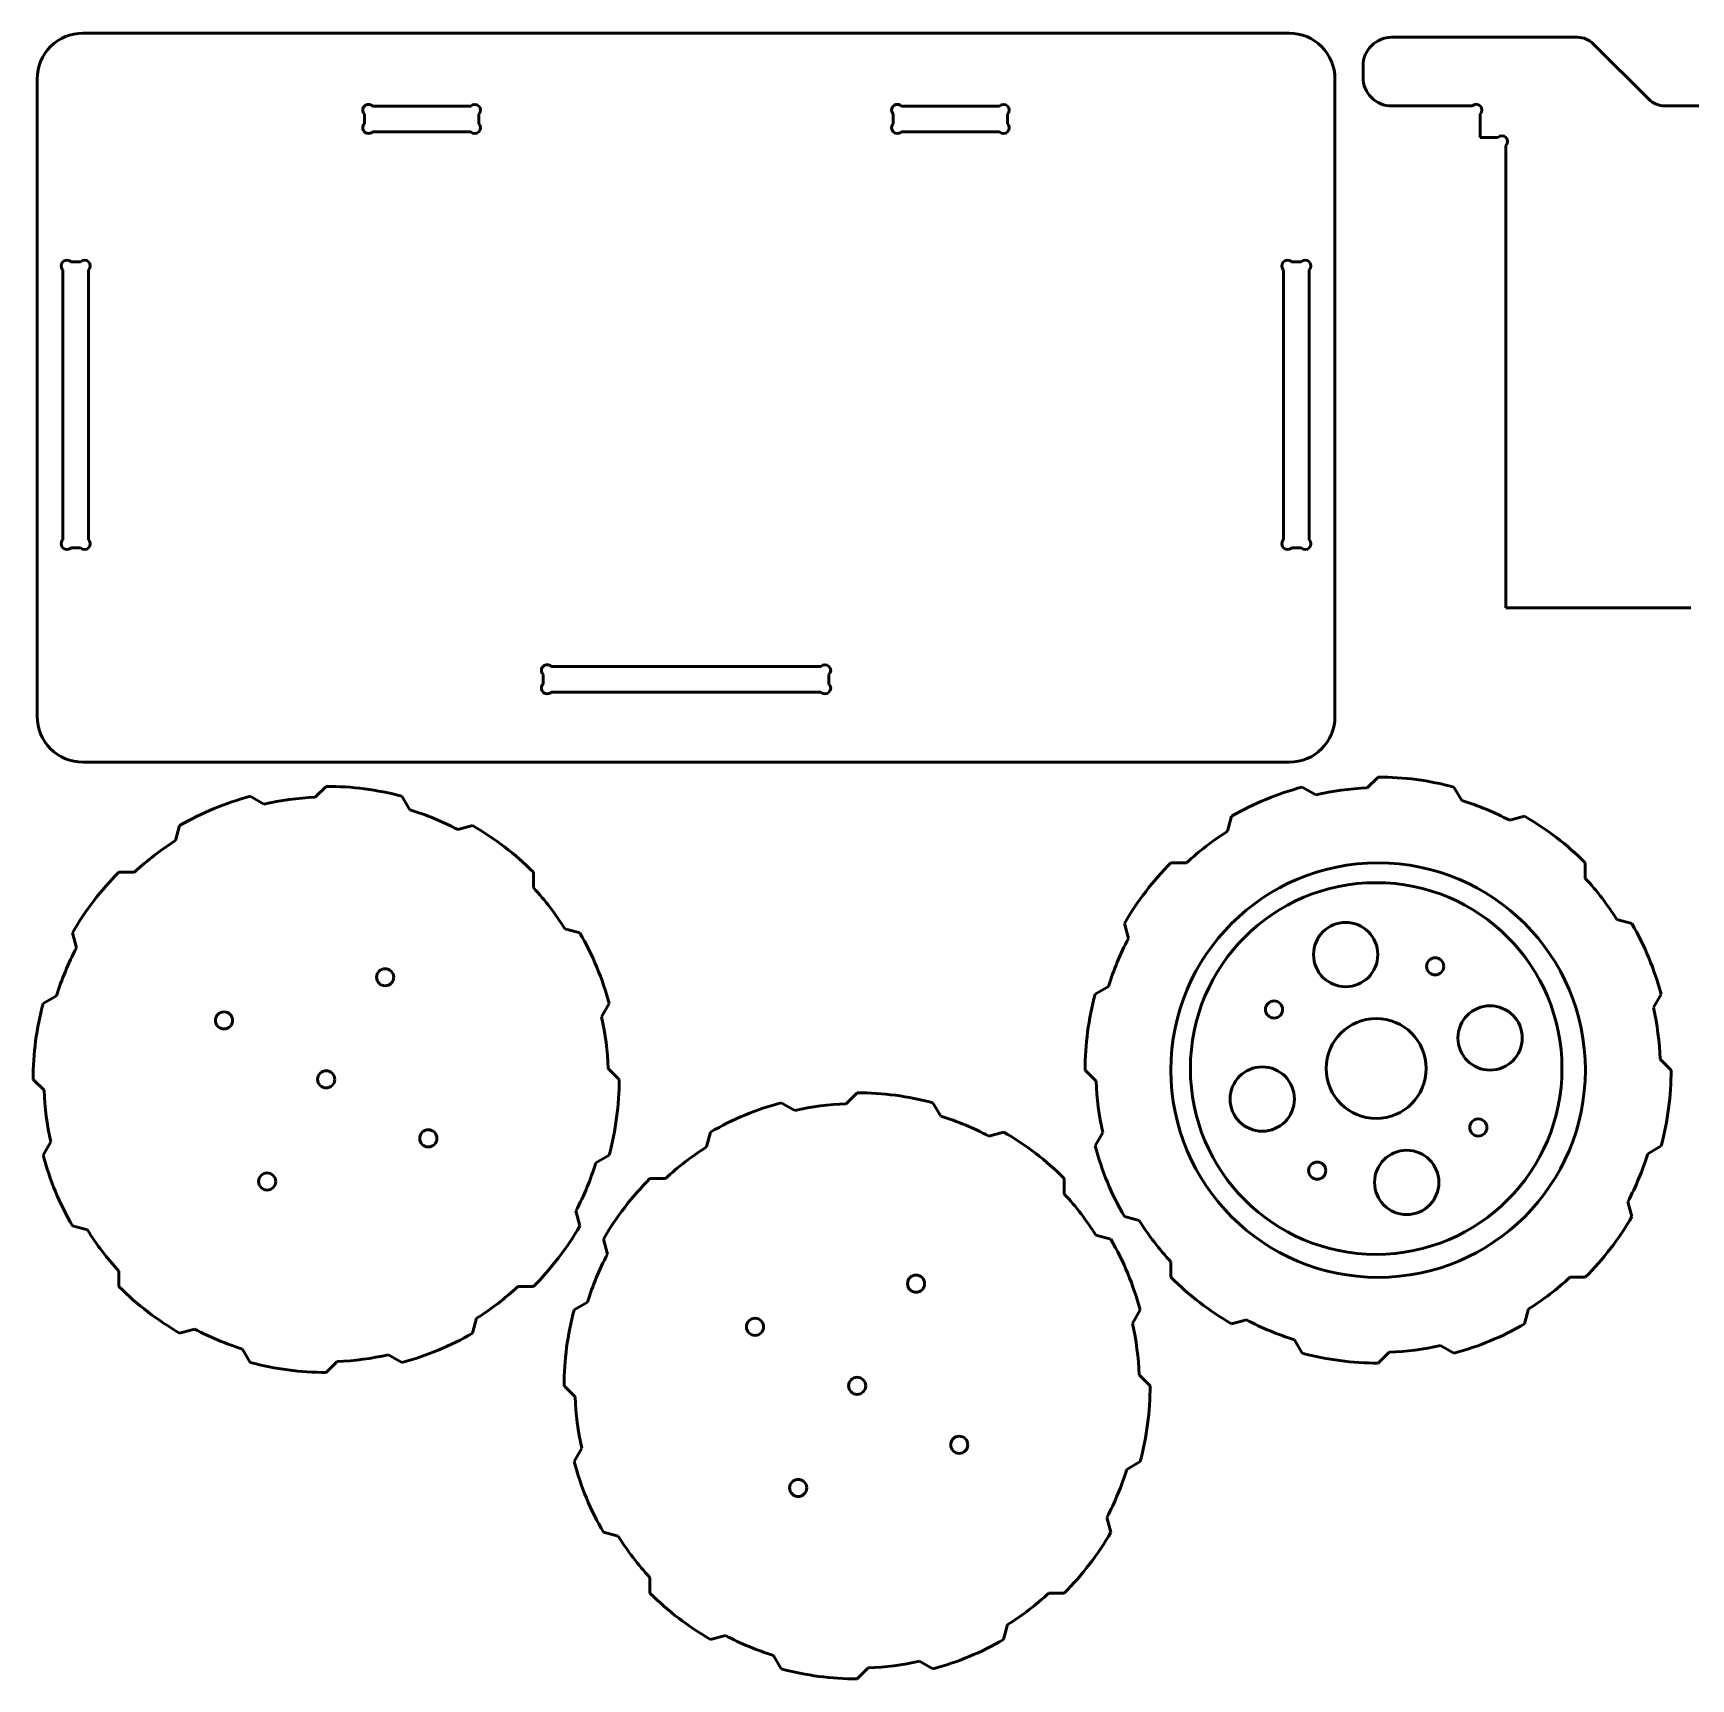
# Model space of a CAD drawing. Header units: millimetres. Extents: x -5696 to 5717, y -1207 to 892.
# Drawn here: x -3112.3 to -2853.7, y -1206.9 to -950.2 of the extents above; entities that cross this region are included whole.
import ezdxf

# ---------------------------------------------------------------- set-up
doc = ezdxf.new("R2010")
doc.units = ezdxf.units.MM
doc.header["$MEASUREMENT"] = 0
doc.layers.add('layer 1', color=7, linetype='Continuous')

msp = doc.modelspace()

# ---------------------------------------------------------------- linework, layer by layer
at = {"layer": 'layer 1', "lineweight": 50}
for points, knots in [([(-3104.5343, -950.1618), (-3106.4266, -950.1618), (-3108.2414, -950.9135), (-3109.5794, -952.2515), (-3109.5794, -952.2515), (-3110.9175, -953.5896), (-3111.6692, -955.4044), (-3111.6692, -957.2967)], [0, 0, 0, 0, 0.33333333, 0.33333333, 0.33333333, 0.33333333, 1, 1, 1, 1]), ([(-2909.2153, -957.2967), (-2909.2153, -955.4044), (-2909.967, -953.5896), (-2911.3051, -952.2515), (-2911.3051, -952.2515), (-2912.6431, -950.9135), (-2914.4579, -950.1618), (-2916.3502, -950.1618)], [0, 0, 0, 0, 0.33333333, 0.33333333, 0.33333333, 0.33333333, 1, 1, 1, 1]), ([(-2900.3741, -950.8123), (-2901.5567, -950.8123), (-2902.691, -951.2821), (-2903.5273, -952.1184), (-2903.5273, -952.1184), (-2904.3636, -952.9547), (-2904.8334, -954.089), (-2904.8334, -955.2716)], [0, 0, 0, 0, 0.33333333, 0.33333333, 0.33333333, 0.33333333, 1, 1, 1, 1]), ([(-2904.8334, -957.0554), (-2904.8334, -958.2381), (-2904.3636, -959.3723), (-2903.5273, -960.2086), (-2903.5273, -960.2086), (-2902.691, -961.0449), (-2901.5567, -961.5147), (-2900.3741, -961.5147)], [0, 0, 0, 0, 0.33333333, 0.33333333, 0.33333333, 0.33333333, 1, 1, 1, 1]), ([(-3059.3485, -961.5331), (-3059.5738, -961.3078), (-3059.9022, -961.2198), (-3060.21, -961.3023), (-3060.21, -961.3023), (-3060.5178, -961.3847), (-3060.7581, -961.6251), (-3060.8406, -961.9329), (-3060.8406, -961.9329), (-3060.9231, -962.2407), (-3060.8351, -962.5691), (-3060.6098, -962.7944)], [0, 0, 0, 0, 0.25, 0.25, 0.25, 0.25, 0.5, 0.5, 0.5, 0.5, 1, 1, 1, 1]), ([(-3042.7724, -962.7944), (-3042.4242, -962.4461), (-3042.4241, -961.8814), (-3042.7724, -961.5331), (-3042.7724, -961.5331), (-3043.1207, -961.1848), (-3043.6854, -961.1848), (-3044.0337, -961.5331)], [0, 0, 0, 0, 0.33333333, 0.33333333, 0.33333333, 0.33333333, 1, 1, 1, 1]), ([(-2976.8507, -961.5331), (-2977.0761, -961.3078), (-2977.4044, -961.2198), (-2977.7122, -961.3023), (-2977.7122, -961.3023), (-2978.02, -961.3847), (-2978.2604, -961.6251), (-2978.3429, -961.9329), (-2978.3429, -961.9329), (-2978.4253, -962.2407), (-2978.3374, -962.5691), (-2978.112, -962.7944)], [0, 0, 0, 0, 0.25, 0.25, 0.25, 0.25, 0.5, 0.5, 0.5, 0.5, 1, 1, 1, 1]), ([(-2960.2747, -962.7944), (-2959.9264, -962.4461), (-2959.9264, -961.8814), (-2960.2747, -961.5331), (-2960.2747, -961.5331), (-2960.623, -961.1848), (-2961.1877, -961.1848), (-2961.536, -961.5331)], [0, 0, 0, 0, 0.33333333, 0.33333333, 0.33333333, 0.33333333, 1, 1, 1, 1]), ([(-2886.5501, -962.776), (-2886.2018, -962.4277), (-2886.2018, -961.863), (-2886.5501, -961.5147), (-2886.5501, -961.5147), (-2886.8984, -961.1664), (-2887.4631, -961.1664), (-2887.8114, -961.5147)], [0, 0, 0, 0, 0.33333333, 0.33333333, 0.33333333, 0.33333333, 1, 1, 1, 1]), ([(-3060.6098, -964.2852), (-3060.8351, -964.5105), (-3060.9231, -964.8389), (-3060.8406, -965.1467), (-3060.8406, -965.1467), (-3060.7581, -965.4545), (-3060.5178, -965.6949), (-3060.21, -965.7773), (-3060.21, -965.7773), (-3059.9022, -965.8598), (-3059.5738, -965.7718), (-3059.3485, -965.5465)], [0, 0, 0, 0, 0.25, 0.25, 0.25, 0.25, 0.5, 0.5, 0.5, 0.5, 1, 1, 1, 1]), ([(-3044.0337, -965.5465), (-3043.6854, -965.8948), (-3043.1207, -965.8948), (-3042.7725, -965.5465), (-3042.7725, -965.5465), (-3042.4242, -965.1982), (-3042.4241, -964.6335), (-3042.7724, -964.2852)], [0, 0, 0, 0, 0.33333333, 0.33333333, 0.33333333, 0.33333333, 1, 1, 1, 1]), ([(-2978.112, -964.2852), (-2978.3374, -964.5105), (-2978.4253, -964.8389), (-2978.3429, -965.1467), (-2978.3429, -965.1467), (-2978.2604, -965.4545), (-2978.02, -965.6949), (-2977.7122, -965.7773), (-2977.7122, -965.7773), (-2977.4044, -965.8598), (-2977.0761, -965.7718), (-2976.8507, -965.5465)], [0, 0, 0, 0, 0.25, 0.25, 0.25, 0.25, 0.5, 0.5, 0.5, 0.5, 1, 1, 1, 1]), ([(-2961.536, -965.5465), (-2961.1877, -965.8948), (-2960.623, -965.8948), (-2960.2747, -965.5465), (-2960.2747, -965.5465), (-2959.9264, -965.1982), (-2959.9264, -964.6335), (-2960.2747, -964.2852)], [0, 0, 0, 0, 0.33333333, 0.33333333, 0.33333333, 0.33333333, 1, 1, 1, 1]), ([(-2882.5367, -967.6813), (-2882.1884, -967.333), (-2882.1884, -966.7683), (-2882.5367, -966.42), (-2882.5367, -966.42), (-2882.885, -966.0717), (-2883.4497, -966.0717), (-2883.798, -966.42)], [0, 0, 0, 0, 0.33333333, 0.33333333, 0.33333333, 0.33333333, 1, 1, 1, 1]), ([(-3106.3945, -985.8365), (-3106.6198, -985.6112), (-3106.9482, -985.5232), (-3107.256, -985.6056), (-3107.256, -985.6056), (-3107.5638, -985.6881), (-3107.8042, -985.9285), (-3107.8866, -986.2363), (-3107.8866, -986.2363), (-3107.9691, -986.5441), (-3107.8811, -986.8725), (-3107.6558, -987.0978)], [0, 0, 0, 0, 0.25, 0.25, 0.25, 0.25, 0.5, 0.5, 0.5, 0.5, 1, 1, 1, 1]), ([(-3103.6424, -987.0978), (-3103.2941, -986.7495), (-3103.2941, -986.1848), (-3103.6424, -985.8365), (-3103.6424, -985.8365), (-3103.9907, -985.4882), (-3104.5554, -985.4882), (-3104.9037, -985.8365)], [0, 0, 0, 0, 0.33333333, 0.33333333, 0.33333333, 0.33333333, 1, 1, 1, 1]), ([(-2915.9808, -985.8365), (-2916.2061, -985.6112), (-2916.5345, -985.5232), (-2916.8423, -985.6056), (-2916.8423, -985.6056), (-2917.15, -985.6881), (-2917.3904, -985.9285), (-2917.4729, -986.2363), (-2917.4729, -986.2363), (-2917.5554, -986.5441), (-2917.4674, -986.8725), (-2917.2421, -987.0978)], [0, 0, 0, 0, 0.25, 0.25, 0.25, 0.25, 0.5, 0.5, 0.5, 0.5, 1, 1, 1, 1]), ([(-2913.2287, -987.0978), (-2912.8804, -986.7495), (-2912.8804, -986.1848), (-2913.2287, -985.8365), (-2913.2287, -985.8365), (-2913.577, -985.4882), (-2914.1417, -985.4882), (-2914.49, -985.8365)], [0, 0, 0, 0, 0.33333333, 0.33333333, 0.33333333, 0.33333333, 1, 1, 1, 1]), ([(-3107.6558, -1029.1686), (-3107.8811, -1029.3939), (-3107.9691, -1029.7223), (-3107.8866, -1030.03), (-3107.8866, -1030.03), (-3107.8042, -1030.3378), (-3107.5638, -1030.5782), (-3107.256, -1030.6607), (-3107.256, -1030.6607), (-3106.9482, -1030.7432), (-3106.6198, -1030.6552), (-3106.3945, -1030.4298)], [0, 0, 0, 0, 0.25, 0.25, 0.25, 0.25, 0.5, 0.5, 0.5, 0.5, 1, 1, 1, 1]), ([(-3104.9037, -1030.4298), (-3104.5554, -1030.7781), (-3103.9907, -1030.7781), (-3103.6424, -1030.4298), (-3103.6424, -1030.4298), (-3103.2941, -1030.0816), (-3103.2941, -1029.5169), (-3103.6424, -1029.1686)], [0, 0, 0, 0, 0.33333333, 0.33333333, 0.33333333, 0.33333333, 1, 1, 1, 1]), ([(-2917.2421, -1029.1686), (-2917.4674, -1029.3939), (-2917.5554, -1029.7223), (-2917.4729, -1030.03), (-2917.4729, -1030.03), (-2917.3904, -1030.3378), (-2917.15, -1030.5782), (-2916.8423, -1030.6607), (-2916.8423, -1030.6607), (-2916.5345, -1030.7432), (-2916.2061, -1030.6552), (-2915.9808, -1030.4298)], [0, 0, 0, 0, 0.25, 0.25, 0.25, 0.25, 0.5, 0.5, 0.5, 0.5, 1, 1, 1, 1]), ([(-2914.49, -1030.4298), (-2914.1417, -1030.7781), (-2913.577, -1030.7781), (-2913.2287, -1030.4298), (-2913.2287, -1030.4298), (-2912.8804, -1030.0816), (-2912.8804, -1029.5169), (-2913.2287, -1029.1686)], [0, 0, 0, 0, 0.33333333, 0.33333333, 0.33333333, 0.33333333, 1, 1, 1, 1]), ([(-3031.4776, -1048.9361), (-3031.7029, -1048.7108), (-3032.0313, -1048.6228), (-3032.3391, -1048.7053), (-3032.3391, -1048.7053), (-3032.6469, -1048.7877), (-3032.8873, -1049.0281), (-3032.9698, -1049.3359), (-3032.9698, -1049.3359), (-3033.0522, -1049.6437), (-3032.9642, -1049.9721), (-3032.7389, -1050.1974)], [0, 0, 0, 0, 0.25, 0.25, 0.25, 0.25, 0.5, 0.5, 0.5, 0.5, 1, 1, 1, 1]), ([(-2988.1456, -1050.1974), (-2987.7973, -1049.8491), (-2987.7973, -1049.2844), (-2988.1456, -1048.9361), (-2988.1456, -1048.9361), (-2988.4938, -1048.5878), (-2989.0585, -1048.5878), (-2989.4068, -1048.9361)], [0, 0, 0, 0, 0.33333333, 0.33333333, 0.33333333, 0.33333333, 1, 1, 1, 1]), ([(-3032.7389, -1051.6882), (-3032.9642, -1051.9135), (-3033.0522, -1052.2419), (-3032.9698, -1052.5497), (-3032.9698, -1052.5497), (-3032.8873, -1052.8575), (-3032.6469, -1053.0979), (-3032.3391, -1053.1803), (-3032.3391, -1053.1803), (-3032.0313, -1053.2628), (-3031.7029, -1053.1748), (-3031.4776, -1052.9495)], [0, 0, 0, 0, 0.25, 0.25, 0.25, 0.25, 0.5, 0.5, 0.5, 0.5, 1, 1, 1, 1]), ([(-2989.4068, -1052.9495), (-2989.0585, -1053.2978), (-2988.4939, -1053.2978), (-2988.1456, -1052.9495), (-2988.1456, -1052.9495), (-2987.7973, -1052.6012), (-2987.7973, -1052.0365), (-2988.1455, -1051.6882)], [0, 0, 0, 0, 0.33333333, 0.33333333, 0.33333333, 0.33333333, 1, 1, 1, 1]), ([(-3111.6692, -1056.7399), (-3111.6692, -1058.6323), (-3110.9175, -1060.4471), (-3109.5794, -1061.7851), (-3109.5794, -1061.7851), (-3108.2414, -1063.1232), (-3106.4266, -1063.8749), (-3104.5343, -1063.8749)], [0, 0, 0, 0, 0.33333333, 0.33333333, 0.33333333, 0.33333333, 1, 1, 1, 1]), ([(-2870.1512, -1111.9031), (-2870.1512, -1094.0477), (-2884.6259, -1079.5729), (-2902.4814, -1079.5729), (-2902.4814, -1079.5729), (-2920.3368, -1079.5729), (-2934.8116, -1094.0476), (-2934.8116, -1111.903), (-2934.8116, -1111.903), (-2934.8117, -1129.7585), (-2920.337, -1144.2332), (-2902.4816, -1144.2333), (-2902.4816, -1144.2333), (-2884.6261, -1144.2334), (-2870.1513, -1129.7587), (-2870.1512, -1111.9033)], [0, 0, 0, 0, 0.2, 0.2, 0.2, 0.2, 0.4, 0.4, 0.4, 0.4, 0.6, 0.6, 0.6, 0.6, 1, 1, 1, 1]), ([(-2873.799, -1111.6537), (-2873.799, -1095.6453), (-2886.7763, -1082.668), (-2902.7847, -1082.668), (-2902.7847, -1082.668), (-2918.793, -1082.6679), (-2931.7703, -1095.6452), (-2931.7704, -1111.6536), (-2931.7704, -1111.6536), (-2931.7704, -1127.6619), (-2918.7931, -1140.6393), (-2902.7848, -1140.6393), (-2902.7848, -1140.6393), (-2886.7765, -1140.6394), (-2873.7991, -1127.6622), (-2873.799, -1111.6538)], [0, 0, 0, 0, 0.2, 0.2, 0.2, 0.2, 0.4, 0.4, 0.4, 0.4, 0.6, 0.6, 0.6, 0.6, 1, 1, 1, 1]), ([(-2902.5288, -1093.8857), (-2902.5288, -1091.115), (-2904.7749, -1088.8689), (-2907.5456, -1088.8689), (-2907.5456, -1088.8689), (-2910.3163, -1088.8689), (-2912.5624, -1091.115), (-2912.5624, -1093.8857), (-2912.5624, -1093.8857), (-2912.5624, -1096.6563), (-2910.3163, -1098.9024), (-2907.5456, -1098.9024), (-2907.5456, -1098.9024), (-2904.775, -1098.9024), (-2902.5289, -1096.6564), (-2902.5288, -1093.8857)], [0, 0, 0, 0, 0.2, 0.2, 0.2, 0.2, 0.4, 0.4, 0.4, 0.4, 0.6, 0.6, 0.6, 0.6, 1, 1, 1, 1]), ([(-3056.0524, -1097.4189), (-3056.0524, -1096.6801), (-3056.6514, -1096.0811), (-3057.3902, -1096.0811), (-3057.3902, -1096.0811), (-3058.1291, -1096.0811), (-3058.728, -1096.6801), (-3058.728, -1097.4189), (-3058.728, -1097.4189), (-3058.728, -1098.1578), (-3058.1291, -1098.7567), (-3057.3902, -1098.7567), (-3057.3902, -1098.7567), (-3056.6514, -1098.7567), (-3056.0524, -1098.1578), (-3056.0524, -1097.4189)], [0, 0, 0, 0, 0.2, 0.2, 0.2, 0.2, 0.4, 0.4, 0.4, 0.4, 0.6, 0.6, 0.6, 0.6, 1, 1, 1, 1]), ([(-2892.2495, -1095.7233), (-2892.2495, -1094.9845), (-2892.8485, -1094.3855), (-2893.5873, -1094.3855), (-2893.5873, -1094.3855), (-2894.3261, -1094.3855), (-2894.9251, -1094.9845), (-2894.9251, -1095.7233), (-2894.9251, -1095.7233), (-2894.9251, -1096.4622), (-2894.3262, -1097.0611), (-2893.5873, -1097.0611), (-2893.5873, -1097.0611), (-2892.8485, -1097.0611), (-2892.2495, -1096.4622), (-2892.2495, -1095.7233)], [0, 0, 0, 0, 0.2, 0.2, 0.2, 0.2, 0.4, 0.4, 0.4, 0.4, 0.6, 0.6, 0.6, 0.6, 1, 1, 1, 1]), ([(-2917.3772, -1102.4563), (-2917.3772, -1101.7174), (-2917.9762, -1101.1185), (-2918.715, -1101.1185), (-2918.715, -1101.1185), (-2919.4539, -1101.1185), (-2920.0528, -1101.7174), (-2920.0528, -1102.4563), (-2920.0528, -1102.4563), (-2920.0528, -1103.1951), (-2919.4539, -1103.7941), (-2918.715, -1103.7941), (-2918.715, -1103.7941), (-2917.9762, -1103.7941), (-2917.3772, -1103.1951), (-2917.3772, -1102.4563)], [0, 0, 0, 0, 0.2, 0.2, 0.2, 0.2, 0.4, 0.4, 0.4, 0.4, 0.6, 0.6, 0.6, 0.6, 1, 1, 1, 1]), ([(-3081.1801, -1104.1519), (-3081.1801, -1103.413), (-3081.7791, -1102.8141), (-3082.5179, -1102.8141), (-3082.5179, -1102.8141), (-3083.2568, -1102.8141), (-3083.8557, -1103.413), (-3083.8557, -1104.1519), (-3083.8557, -1104.1519), (-3083.8557, -1104.8907), (-3083.2568, -1105.4897), (-3082.5179, -1105.4897), (-3082.5179, -1105.4897), (-3081.7791, -1105.4897), (-3081.1801, -1104.8907), (-3081.1801, -1104.1519)], [0, 0, 0, 0, 0.2, 0.2, 0.2, 0.2, 0.4, 0.4, 0.4, 0.4, 0.6, 0.6, 0.6, 0.6, 1, 1, 1, 1]), ([(-2894.9808, -1111.6537), (-2894.9808, -1107.3437), (-2898.4748, -1103.8498), (-2902.7847, -1103.8498), (-2902.7847, -1103.8498), (-2907.0946, -1103.8498), (-2910.5885, -1107.3437), (-2910.5885, -1111.6536), (-2910.5885, -1111.6536), (-2910.5885, -1115.9636), (-2907.0947, -1119.4575), (-2902.7847, -1119.4575), (-2902.7847, -1119.4575), (-2898.4748, -1119.4575), (-2894.9809, -1115.9636), (-2894.9808, -1111.6537)], [0, 0, 0, 0, 0.2, 0.2, 0.2, 0.2, 0.4, 0.4, 0.4, 0.4, 0.6, 0.6, 0.6, 0.6, 1, 1, 1, 1]), ([(-2880, -1106.8927), (-2880, -1104.1221), (-2882.246, -1101.876), (-2885.0167, -1101.876), (-2885.0167, -1101.876), (-2887.7874, -1101.876), (-2890.0334, -1104.122), (-2890.0335, -1106.8927), (-2890.0335, -1106.8927), (-2890.0335, -1109.6634), (-2887.7874, -1111.9095), (-2885.0167, -1111.9095), (-2885.0167, -1111.9095), (-2882.2461, -1111.9095), (-2880, -1109.6634), (-2880, -1106.8928)], [0, 0, 0, 0, 0.2, 0.2, 0.2, 0.2, 0.4, 0.4, 0.4, 0.4, 0.6, 0.6, 0.6, 0.6, 1, 1, 1, 1]), ([(-2915.5359, -1116.4146), (-2915.5359, -1113.6439), (-2917.782, -1111.3978), (-2920.5527, -1111.3978), (-2920.5527, -1111.3978), (-2923.3233, -1111.3978), (-2925.5694, -1113.6439), (-2925.5694, -1116.4146), (-2925.5694, -1116.4146), (-2925.5694, -1119.1852), (-2923.3234, -1121.4313), (-2920.5527, -1121.4313), (-2920.5527, -1121.4313), (-2917.782, -1121.4313), (-2915.5359, -1119.1853), (-2915.5359, -1116.4146)], [0, 0, 0, 0, 0.2, 0.2, 0.2, 0.2, 0.4, 0.4, 0.4, 0.4, 0.6, 0.6, 0.6, 0.6, 1, 1, 1, 1]), ([(-3065.2498, -1113.3493), (-3065.2498, -1112.6104), (-3065.8487, -1112.0115), (-3066.5876, -1112.0115), (-3066.5876, -1112.0115), (-3067.3264, -1112.0115), (-3067.9254, -1112.6104), (-3067.9254, -1113.3493), (-3067.9254, -1113.3493), (-3067.9254, -1114.0881), (-3067.3264, -1114.6871), (-3066.5876, -1114.6871), (-3066.5876, -1114.6871), (-3065.8487, -1114.6871), (-3065.2498, -1114.0881), (-3065.2498, -1113.3493)], [0, 0, 0, 0, 0.2, 0.2, 0.2, 0.2, 0.4, 0.4, 0.4, 0.4, 0.6, 0.6, 0.6, 0.6, 1, 1, 1, 1]), ([(-2885.5166, -1120.851), (-2885.5166, -1120.1122), (-2886.1155, -1119.5132), (-2886.8543, -1119.5132), (-2886.8543, -1119.5132), (-2887.5932, -1119.5132), (-2888.1921, -1120.1122), (-2888.1922, -1120.851), (-2888.1922, -1120.851), (-2888.1922, -1121.5899), (-2887.5932, -1122.1888), (-2886.8544, -1122.1888), (-2886.8544, -1122.1888), (-2886.1155, -1122.1889), (-2885.5166, -1121.5899), (-2885.5166, -1120.851)], [0, 0, 0, 0, 0.2, 0.2, 0.2, 0.2, 0.4, 0.4, 0.4, 0.4, 0.6, 0.6, 0.6, 0.6, 1, 1, 1, 1]), ([(-3049.3194, -1122.5466), (-3049.3194, -1121.8078), (-3049.9184, -1121.2088), (-3050.6573, -1121.2088), (-3050.6573, -1121.2088), (-3051.3961, -1121.2088), (-3051.9951, -1121.8078), (-3051.9951, -1122.5466), (-3051.9951, -1122.5466), (-3051.9951, -1123.2855), (-3051.3961, -1123.8844), (-3050.6573, -1123.8844), (-3050.6573, -1123.8844), (-3049.9184, -1123.8844), (-3049.3194, -1123.2855), (-3049.3194, -1122.5466)], [0, 0, 0, 0, 0.2, 0.2, 0.2, 0.2, 0.4, 0.4, 0.4, 0.4, 0.6, 0.6, 0.6, 0.6, 1, 1, 1, 1]), ([(-2893.007, -1129.4216), (-2893.007, -1126.651), (-2895.2531, -1124.4049), (-2898.0238, -1124.4049), (-2898.0238, -1124.4049), (-2900.7944, -1124.4049), (-2903.0405, -1126.651), (-2903.0405, -1129.4216), (-2903.0405, -1129.4216), (-2903.0405, -1132.1923), (-2900.7945, -1134.4384), (-2898.0238, -1134.4384), (-2898.0238, -1134.4384), (-2895.2531, -1134.4384), (-2893.007, -1132.1923), (-2893.007, -1129.4217)], [0, 0, 0, 0, 0.2, 0.2, 0.2, 0.2, 0.4, 0.4, 0.4, 0.4, 0.6, 0.6, 0.6, 0.6, 1, 1, 1, 1]), ([(-2910.6443, -1127.584), (-2910.6443, -1126.8451), (-2911.2432, -1126.2462), (-2911.9821, -1126.2462), (-2911.9821, -1126.2462), (-2912.7209, -1126.2462), (-2913.3199, -1126.8451), (-2913.3199, -1127.584), (-2913.3199, -1127.584), (-2913.3199, -1128.3228), (-2912.7209, -1128.9218), (-2911.9821, -1128.9218), (-2911.9821, -1128.9218), (-2911.2432, -1128.9218), (-2910.6443, -1128.3228), (-2910.6443, -1127.584)], [0, 0, 0, 0, 0.2, 0.2, 0.2, 0.2, 0.4, 0.4, 0.4, 0.4, 0.6, 0.6, 0.6, 0.6, 1, 1, 1, 1]), ([(-3074.4472, -1129.2796), (-3074.4472, -1128.5408), (-3075.0461, -1127.9418), (-3075.785, -1127.9418), (-3075.785, -1127.9418), (-3076.5238, -1127.9418), (-3077.1228, -1128.5408), (-3077.1228, -1129.2796), (-3077.1228, -1129.2796), (-3077.1228, -1130.0184), (-3076.5238, -1130.6174), (-3075.785, -1130.6174), (-3075.785, -1130.6174), (-3075.0461, -1130.6174), (-3074.4472, -1130.0184), (-3074.4472, -1129.2796)], [0, 0, 0, 0, 0.2, 0.2, 0.2, 0.2, 0.4, 0.4, 0.4, 0.4, 0.6, 0.6, 0.6, 0.6, 1, 1, 1, 1]), ([(-2973.2217, -1145.2144), (-2973.2217, -1144.4756), (-2973.8206, -1143.8766), (-2974.5595, -1143.8766), (-2974.5595, -1143.8766), (-2975.2983, -1143.8766), (-2975.8973, -1144.4756), (-2975.8973, -1145.2144), (-2975.8973, -1145.2144), (-2975.8973, -1145.9532), (-2975.2983, -1146.5522), (-2974.5595, -1146.5522), (-2974.5595, -1146.5522), (-2973.8206, -1146.5522), (-2973.2217, -1145.9533), (-2973.2217, -1145.2144)], [0, 0, 0, 0, 0.2, 0.2, 0.2, 0.2, 0.4, 0.4, 0.4, 0.4, 0.6, 0.6, 0.6, 0.6, 1, 1, 1, 1]), ([(-2998.3494, -1151.9474), (-2998.3494, -1151.2085), (-2998.9484, -1150.6096), (-2999.6872, -1150.6096), (-2999.6872, -1150.6096), (-3000.4261, -1150.6096), (-3001.025, -1151.2085), (-3001.025, -1151.9474), (-3001.025, -1151.9474), (-3001.025, -1152.6862), (-3000.4261, -1153.2852), (-2999.6872, -1153.2852), (-2999.6872, -1153.2852), (-2998.9484, -1153.2852), (-2998.3494, -1152.6862), (-2998.3494, -1151.9474)], [0, 0, 0, 0, 0.2, 0.2, 0.2, 0.2, 0.4, 0.4, 0.4, 0.4, 0.6, 0.6, 0.6, 0.6, 1, 1, 1, 1]), ([(-2982.4191, -1161.1447), (-2982.4191, -1160.4059), (-2983.018, -1159.8069), (-2983.7569, -1159.8069), (-2983.7569, -1159.8069), (-2984.4957, -1159.8069), (-2985.0947, -1160.4059), (-2985.0947, -1161.1447), (-2985.0947, -1161.1447), (-2985.0947, -1161.8836), (-2984.4957, -1162.4825), (-2983.7569, -1162.4825), (-2983.7569, -1162.4825), (-2983.018, -1162.4825), (-2982.4191, -1161.8836), (-2982.4191, -1161.1448)], [0, 0, 0, 0, 0.2, 0.2, 0.2, 0.2, 0.4, 0.4, 0.4, 0.4, 0.6, 0.6, 0.6, 0.6, 1, 1, 1, 1]), ([(-2966.4887, -1170.3421), (-2966.4887, -1169.6033), (-2967.0877, -1169.0043), (-2967.8265, -1169.0043), (-2967.8265, -1169.0043), (-2968.5654, -1169.0043), (-2969.1643, -1169.6033), (-2969.1643, -1170.3421), (-2969.1643, -1170.3421), (-2969.1643, -1171.081), (-2968.5654, -1171.6799), (-2967.8265, -1171.6799), (-2967.8265, -1171.6799), (-2967.0877, -1171.6799), (-2966.4887, -1171.081), (-2966.4887, -1170.3421)], [0, 0, 0, 0, 0.2, 0.2, 0.2, 0.2, 0.4, 0.4, 0.4, 0.4, 0.6, 0.6, 0.6, 0.6, 1, 1, 1, 1]), ([(-2991.6165, -1177.0751), (-2991.6165, -1176.3362), (-2992.2154, -1175.7373), (-2992.9543, -1175.7373), (-2992.9543, -1175.7373), (-2993.6931, -1175.7373), (-2994.2921, -1176.3362), (-2994.2921, -1177.0751), (-2994.2921, -1177.0751), (-2994.2921, -1177.8139), (-2993.6931, -1178.4129), (-2992.9543, -1178.4129), (-2992.9543, -1178.4129), (-2992.2154, -1178.4129), (-2991.6165, -1177.8139), (-2991.6165, -1177.0751)], [0, 0, 0, 0, 0.2, 0.2, 0.2, 0.2, 0.4, 0.4, 0.4, 0.4, 0.6, 0.6, 0.6, 0.6, 1, 1, 1, 1])]:
    msp.add_open_spline(points, degree=3, knots=knots, dxfattribs=at)
for points in [[(-3104.5343, -950.1618), (-3104.5343, -950.1618), (-2916.3502, -950.1618), (-2916.3502, -950.1618)], [(-2871.3884, -950.8123), (-2871.3884, -950.8123), (-2900.3741, -950.8123), (-2900.3741, -950.8123)], [(-2868.8658, -951.8572), (-2869.5348, -951.1882), (-2870.4422, -950.8123), (-2871.3884, -950.8123)], [(-2860.2531, -960.4698), (-2860.2531, -960.4698), (-2868.8658, -951.8572), (-2868.8658, -951.8572)], [(-2904.8334, -955.2716), (-2904.8334, -955.2716), (-2904.8334, -957.0554), (-2904.8334, -957.0554)], [(-3111.6692, -1056.7399), (-3111.6692, -1056.7399), (-3111.6692, -957.2967), (-3111.6692, -957.2967)], [(-2909.2153, -957.2967), (-2909.2153, -957.2967), (-2909.2153, -1056.7399), (-2909.2153, -1056.7399)], [(-3059.3485, -961.5331), (-3059.3485, -961.5331), (-3044.0337, -961.5331), (-3044.0337, -961.5331)], [(-2976.8507, -961.5331), (-2976.8507, -961.5331), (-2961.536, -961.5331), (-2961.536, -961.5331)], [(-2900.3741, -961.5147), (-2900.3741, -961.5147), (-2887.8114, -961.5147), (-2887.8114, -961.5147)], [(-2860.2531, -960.4698), (-2859.5841, -961.1389), (-2858.6767, -961.5147), (-2857.7306, -961.5147)], [(-2728.9693, -961.5147), (-2728.9693, -961.5147), (-2857.7306, -961.5147), (-2857.7306, -961.5147)], [(-3060.6098, -964.2852), (-3060.6098, -964.2852), (-3060.6098, -962.7944), (-3060.6098, -962.7944)], [(-3042.7724, -962.7944), (-3042.7724, -962.7944), (-3042.7724, -964.2852), (-3042.7724, -964.2852)], [(-2978.112, -964.2852), (-2978.112, -964.2852), (-2978.112, -962.7944), (-2978.112, -962.7944)], [(-2960.2747, -962.7944), (-2960.2747, -962.7944), (-2960.2747, -964.2852), (-2960.2747, -964.2852)], [(-2886.5501, -962.776), (-2886.5501, -962.776), (-2886.5501, -966.42), (-2886.5501, -966.42)], [(-3044.0337, -965.5465), (-3044.0337, -965.5465), (-3059.3485, -965.5465), (-3059.3485, -965.5465)], [(-2961.536, -965.5465), (-2961.536, -965.5465), (-2976.8507, -965.5465), (-2976.8507, -965.5465)], [(-2886.5501, -966.42), (-2886.5501, -966.42), (-2883.798, -966.42), (-2883.798, -966.42)], [(-2882.5367, -967.6813), (-2882.5367, -967.6813), (-2882.5367, -1039.7761), (-2882.5367, -1039.7761)], [(-3107.6558, -1029.1686), (-3107.6558, -1029.1686), (-3107.6558, -987.0978), (-3107.6558, -987.0978)], [(-3106.3945, -985.8365), (-3106.3945, -985.8365), (-3104.9037, -985.8365), (-3104.9037, -985.8365)], [(-3103.6424, -987.0978), (-3103.6424, -987.0978), (-3103.6424, -1029.1686), (-3103.6424, -1029.1686)], [(-2917.2421, -1029.1686), (-2917.2421, -1029.1686), (-2917.2421, -987.0978), (-2917.2421, -987.0978)], [(-2915.9808, -985.8365), (-2915.9808, -985.8365), (-2914.49, -985.8365), (-2914.49, -985.8365)], [(-2913.2287, -987.0978), (-2913.2287, -987.0978), (-2913.2287, -1029.1686), (-2913.2287, -1029.1686)], [(-3104.9037, -1030.4298), (-3104.9037, -1030.4298), (-3106.3945, -1030.4298), (-3106.3945, -1030.4298)], [(-2914.49, -1030.4298), (-2914.49, -1030.4298), (-2915.9808, -1030.4298), (-2915.9808, -1030.4298)], [(-2882.5367, -1039.7761), (-2882.5367, -1039.7761), (-2853.6975, -1039.7761), (-2853.6975, -1039.7761)], [(-3031.4776, -1048.9361), (-3031.4776, -1048.9361), (-2989.4068, -1048.9361), (-2989.4068, -1048.9361)], [(-3032.7389, -1051.6882), (-3032.7389, -1051.6882), (-3032.7389, -1050.1974), (-3032.7389, -1050.1974)], [(-2988.1456, -1050.1974), (-2988.1456, -1050.1974), (-2988.1456, -1051.6882), (-2988.1456, -1051.6882)], [(-2989.4068, -1052.9495), (-2989.4068, -1052.9495), (-3031.4776, -1052.9495), (-3031.4776, -1052.9495)], [(-2916.3502, -1063.8749), (-2912.4097, -1063.8749), (-2909.2153, -1060.6805), (-2909.2153, -1056.74)], [(-3104.5343, -1063.8749), (-3104.5343, -1063.8749), (-2916.3502, -1063.8749), (-2916.3502, -1063.8749)], [(-3066.5876, -1067.641), (-3066.5876, -1067.641), (-3068.2929, -1069.3463), (-3068.2929, -1069.3463)], [(-3054.7574, -1069.1985), (-3058.6158, -1068.1647), (-3062.5931, -1067.641), (-3066.5876, -1067.641)], [(-2914.3116, -1067.7524), (-2918.17, -1068.7862), (-2921.8762, -1070.3214), (-2925.3355, -1072.3186)], [(-2912.223, -1068.9582), (-2912.223, -1068.9582), (-2914.3116, -1067.7524), (-2914.3116, -1067.7524)], [(-2904.1867, -1067.9002), (-2906.8923, -1068.005), (-2909.5825, -1068.3592), (-2912.223, -1068.9582)], [(-2902.4814, -1066.1949), (-2902.4814, -1066.1949), (-2904.1867, -1067.9002), (-2904.1867, -1067.9002)], [(-2890.6513, -1067.7524), (-2894.5097, -1066.7185), (-2898.4869, -1066.1949), (-2902.4814, -1066.1949)], [(-2889.4454, -1069.8409), (-2889.4454, -1069.8409), (-2890.6513, -1067.7524), (-2890.6513, -1067.7524)], [(-3078.4177, -1069.1985), (-3082.2761, -1070.2324), (-3085.9823, -1071.7675), (-3089.4417, -1073.7648)], [(-3076.3292, -1070.4043), (-3076.3292, -1070.4043), (-3078.4177, -1069.1985), (-3078.4177, -1069.1985)], [(-3068.2929, -1069.3463), (-3070.9985, -1069.4512), (-3073.6886, -1069.8053), (-3076.3292, -1070.4043)], [(-3053.5516, -1071.287), (-3053.5516, -1071.287), (-3054.7574, -1069.1985), (-3054.7574, -1069.1985)], [(-2881.9568, -1072.9428), (-2884.3523, -1071.6808), (-2886.8592, -1070.6424), (-2889.4454, -1069.8409)], [(-3046.0629, -1074.389), (-3048.4585, -1073.127), (-3050.9653, -1072.0886), (-3053.5516, -1071.287)], [(-2925.3355, -1072.3186), (-2925.3355, -1072.3186), (-2925.9597, -1074.6481), (-2925.9597, -1074.6481)], [(-2879.6273, -1072.3186), (-2879.6273, -1072.3186), (-2881.9568, -1072.9428), (-2881.9568, -1072.9428)], [(-2870.1608, -1079.5825), (-2872.9854, -1076.758), (-2876.168, -1074.3159), (-2879.6273, -1072.3186)], [(-3089.4417, -1073.7648), (-3089.4417, -1073.7648), (-3090.0659, -1076.0942), (-3090.0659, -1076.0942)], [(-3043.7335, -1073.7648), (-3043.7335, -1073.7648), (-3046.0629, -1074.389), (-3046.0629, -1074.389)], [(-3034.267, -1081.0287), (-3037.0915, -1078.2041), (-3040.2742, -1075.762), (-3043.7335, -1073.7648)], [(-2925.9597, -1074.6481), (-2928.2504, -1076.0917), (-2930.4031, -1077.7435), (-2932.3904, -1079.5825)], [(-3090.0659, -1076.0942), (-3092.3566, -1077.5379), (-3094.5092, -1079.1897), (-3096.4966, -1081.0287)], [(-2934.802, -1079.5825), (-2937.6265, -1082.407), (-2940.0687, -1085.5897), (-2942.0659, -1089.049)], [(-2932.3904, -1079.5825), (-2932.3904, -1079.5825), (-2934.802, -1079.5825), (-2934.802, -1079.5825)], [(-2870.1608, -1081.9942), (-2870.1608, -1081.9942), (-2870.1608, -1079.5825), (-2870.1608, -1079.5825)], [(-3098.9082, -1081.0287), (-3101.7327, -1083.8532), (-3104.1748, -1087.0358), (-3106.1721, -1090.4952)], [(-3096.4966, -1081.0287), (-3096.4966, -1081.0287), (-3098.9082, -1081.0287), (-3098.9082, -1081.0287)], [(-3034.267, -1083.4403), (-3034.267, -1083.4403), (-3034.267, -1081.0287), (-3034.267, -1081.0287)], [(-3029.3326, -1089.871), (-3030.7762, -1087.5803), (-3032.428, -1085.4276), (-3034.267, -1083.4403)], [(-2865.2264, -1088.4248), (-2866.67, -1086.1341), (-2868.3218, -1083.9815), (-2870.1608, -1081.9942)], [(-2862.8969, -1089.049), (-2862.8969, -1089.049), (-2865.2264, -1088.4248), (-2865.2264, -1088.4248)], [(-3106.1721, -1090.4952), (-3106.1721, -1090.4952), (-3105.5479, -1092.8246), (-3105.5479, -1092.8246)], [(-3027.0031, -1090.4952), (-3027.0031, -1090.4952), (-3029.3326, -1089.871), (-3029.3326, -1089.871)], [(-3022.4368, -1101.5191), (-3023.4707, -1097.6607), (-3025.0059, -1093.9545), (-3027.0031, -1090.4952)], [(-2942.0659, -1089.049), (-2942.0659, -1089.049), (-2941.4417, -1091.3785), (-2941.4417, -1091.3785)], [(-2858.3307, -1100.073), (-2859.3645, -1096.2146), (-2860.8997, -1092.5083), (-2862.8969, -1089.049)], [(-3105.5479, -1092.8246), (-3106.8099, -1095.2202), (-3107.8482, -1097.727), (-3108.6498, -1100.3133)], [(-2941.4417, -1091.3785), (-2942.7037, -1093.774), (-2943.7421, -1096.2809), (-2944.5436, -1098.8671)], [(-2944.5436, -1098.8671), (-2944.5436, -1098.8671), (-2946.6322, -1100.073), (-2946.6322, -1100.073)], [(-3110.7383, -1101.5191), (-3111.7722, -1105.3775), (-3112.2958, -1109.3548), (-3112.2958, -1113.3493)], [(-3108.6498, -1100.3133), (-3108.6498, -1100.3133), (-3110.7383, -1101.5191), (-3110.7383, -1101.5191)], [(-3023.6427, -1103.6076), (-3023.6427, -1103.6076), (-3022.4368, -1101.5191), (-3022.4368, -1101.5191)], [(-2946.6322, -1100.073), (-2947.666, -1103.9313), (-2948.1896, -1107.9086), (-2948.1896, -1111.9031)], [(-2859.5365, -1102.1615), (-2859.5365, -1102.1615), (-2858.3307, -1100.073), (-2858.3307, -1100.073)], [(-3022.5846, -1111.644), (-3022.6895, -1108.9384), (-3023.0437, -1106.2482), (-3023.6427, -1103.6076)], [(-2858.4785, -1110.1978), (-2858.5833, -1107.4922), (-2858.9375, -1104.802), (-2859.5365, -1102.1615)], [(-3020.8794, -1113.3493), (-3020.8794, -1113.3493), (-3022.5846, -1111.644), (-3022.5846, -1111.644)], [(-2948.1896, -1111.9031), (-2948.1896, -1111.9031), (-2946.4843, -1113.6084), (-2946.4843, -1113.6084)], [(-2856.7732, -1111.9031), (-2856.7732, -1111.9031), (-2858.4785, -1110.1978), (-2858.4785, -1110.1978)], [(-2858.3307, -1123.7333), (-2857.2968, -1119.8749), (-2856.7732, -1115.8978), (-2856.7732, -1111.9033)], [(-3112.2958, -1113.3493), (-3112.2958, -1113.3493), (-3110.5905, -1115.0545), (-3110.5905, -1115.0545)], [(-3022.4368, -1125.1794), (-3021.403, -1121.3211), (-3020.8794, -1117.3439), (-3020.8794, -1113.3495)], [(-2946.4843, -1113.6084), (-2946.3795, -1116.314), (-2946.0253, -1119.0042), (-2945.4263, -1121.6447)], [(-3110.5905, -1115.0545), (-3110.4857, -1117.7601), (-3110.1315, -1120.4503), (-3109.5325, -1123.0909)], [(-2995.587, -1116.994), (-2999.4454, -1118.0278), (-3003.1517, -1119.563), (-3006.611, -1121.5603)], [(-2993.4985, -1118.1998), (-2993.4985, -1118.1998), (-2995.587, -1116.994), (-2995.587, -1116.994)], [(-2985.4622, -1117.1418), (-2988.1678, -1117.2467), (-2990.8579, -1117.6008), (-2993.4985, -1118.1998)], [(-2983.7569, -1115.4365), (-2983.7569, -1115.4365), (-2985.4622, -1117.1418), (-2985.4622, -1117.1418)], [(-2971.9267, -1116.994), (-2975.7851, -1115.9601), (-2979.7624, -1115.4365), (-2983.7569, -1115.4365)], [(-2970.7209, -1119.0825), (-2970.7209, -1119.0825), (-2971.9267, -1116.994), (-2971.9267, -1116.994)], [(-2963.2322, -1122.1844), (-2965.6278, -1120.9224), (-2968.1346, -1119.8841), (-2970.7209, -1119.0825)], [(-3006.611, -1121.5603), (-3006.611, -1121.5603), (-3007.2352, -1123.8897), (-3007.2352, -1123.8897)], [(-2960.9028, -1121.5603), (-2960.9028, -1121.5603), (-2963.2322, -1122.1844), (-2963.2322, -1122.1844)], [(-2951.4363, -1128.8241), (-2954.2608, -1125.9996), (-2957.4434, -1123.5575), (-2960.9028, -1121.5603)], [(-2945.4263, -1121.6447), (-2945.4263, -1121.6447), (-2946.6322, -1123.7333), (-2946.6322, -1123.7333)], [(-3109.5325, -1123.0909), (-3109.5325, -1123.0909), (-3110.7383, -1125.1794), (-3110.7383, -1125.1794)], [(-3007.2352, -1123.8897), (-3009.5259, -1125.3333), (-3011.6785, -1126.9851), (-3013.6658, -1128.8241)], [(-2946.6322, -1123.7333), (-2945.5983, -1127.5917), (-2944.0631, -1131.2979), (-2942.0659, -1134.7572)], [(-2860.4192, -1124.9391), (-2860.4192, -1124.9391), (-2858.3307, -1123.7333), (-2858.3307, -1123.7333)], [(-3110.7383, -1125.1794), (-3109.7045, -1129.0378), (-3108.1693, -1132.744), (-3106.1721, -1136.2034)], [(-3027.6273, -1133.8739), (-3026.3653, -1131.4783), (-3025.3269, -1128.9715), (-3024.5254, -1126.3852)], [(-3024.5254, -1126.3852), (-3024.5254, -1126.3852), (-3022.4368, -1125.1794), (-3022.4368, -1125.1794)], [(-2863.5211, -1132.4278), (-2862.2591, -1130.0322), (-2861.2208, -1127.5254), (-2860.4192, -1124.9391)], [(-3016.0775, -1128.8241), (-3018.902, -1131.6487), (-3021.3441, -1134.8313), (-3023.3414, -1138.2906)], [(-3013.6658, -1128.8241), (-3013.6658, -1128.8241), (-3016.0775, -1128.8241), (-3016.0775, -1128.8241)], [(-2951.4363, -1131.2358), (-2951.4363, -1131.2358), (-2951.4363, -1128.8241), (-2951.4363, -1128.8241)], [(-2946.5019, -1137.6665), (-2947.9455, -1135.3758), (-2949.5973, -1133.2231), (-2951.4363, -1131.2358)], [(-2862.8969, -1134.7572), (-2862.8969, -1134.7572), (-2863.5211, -1132.4278), (-2863.5211, -1132.4278)], [(-3027.0031, -1136.2034), (-3027.0031, -1136.2034), (-3027.6273, -1133.8739), (-3027.6273, -1133.8739)], [(-2942.0659, -1134.7572), (-2942.0659, -1134.7572), (-2939.7364, -1135.3814), (-2939.7364, -1135.3814)], [(-2870.1608, -1144.2237), (-2867.3363, -1141.3992), (-2864.8942, -1138.2166), (-2862.8969, -1134.7572)], [(-3106.1721, -1136.2034), (-3106.1721, -1136.2034), (-3103.8426, -1136.8275), (-3103.8426, -1136.8275)], [(-3103.8426, -1136.8275), (-3102.399, -1139.1182), (-3100.7472, -1141.2709), (-3098.9082, -1143.2582)], [(-3034.267, -1145.6699), (-3031.4425, -1142.8453), (-3029.0004, -1139.6627), (-3027.0031, -1136.2034)], [(-2944.1724, -1138.2906), (-2944.1724, -1138.2906), (-2946.5019, -1137.6665), (-2946.5019, -1137.6665)], [(-2939.7364, -1135.3814), (-2938.2928, -1137.6721), (-2936.641, -1139.8248), (-2934.802, -1141.8121)], [(-3023.3414, -1138.2906), (-3023.3414, -1138.2906), (-3022.7172, -1140.6201), (-3022.7172, -1140.6201)], [(-2939.6061, -1149.3146), (-2940.64, -1145.4562), (-2942.1752, -1141.75), (-2944.1724, -1138.2906)], [(-3022.7172, -1140.6201), (-3023.9792, -1143.0157), (-3025.0176, -1145.5225), (-3025.8191, -1148.1088)], [(-2934.802, -1141.8121), (-2934.802, -1141.8121), (-2934.802, -1144.2237), (-2934.802, -1144.2237)], [(-3098.9082, -1143.2582), (-3098.9082, -1143.2582), (-3098.9082, -1145.6699), (-3098.9082, -1145.6699)], [(-2934.802, -1144.2237), (-2931.9775, -1147.0482), (-2928.7949, -1149.4903), (-2925.3355, -1151.4876)], [(-2879.0031, -1149.1581), (-2876.7124, -1147.7145), (-2874.5598, -1146.0627), (-2872.5725, -1144.2237)], [(-2872.5725, -1144.2237), (-2872.5725, -1144.2237), (-2870.1608, -1144.2237), (-2870.1608, -1144.2237)], [(-3098.9082, -1145.6699), (-3096.0836, -1148.4944), (-3092.901, -1150.9365), (-3089.4417, -1152.9337)], [(-3043.1093, -1150.6043), (-3040.8186, -1149.1607), (-3038.6659, -1147.5089), (-3036.6786, -1145.6699)], [(-3036.6786, -1145.6699), (-3036.6786, -1145.6699), (-3034.267, -1145.6699), (-3034.267, -1145.6699)], [(-3025.8191, -1148.1088), (-3025.8191, -1148.1088), (-3027.9076, -1149.3146), (-3027.9076, -1149.3146)], [(-3043.7335, -1152.9337), (-3043.7335, -1152.9337), (-3043.1093, -1150.6043), (-3043.1093, -1150.6043)], [(-3027.9076, -1149.3146), (-3028.9415, -1153.173), (-3029.4651, -1157.1502), (-3029.4651, -1161.1447)], [(-2940.812, -1151.4031), (-2940.812, -1151.4031), (-2939.6061, -1149.3146), (-2939.6061, -1149.3146)], [(-2879.6273, -1151.4876), (-2879.6273, -1151.4876), (-2879.0031, -1149.1581), (-2879.0031, -1149.1581)], [(-3089.4417, -1152.9337), (-3089.4417, -1152.9337), (-3087.1122, -1152.3096), (-3087.1122, -1152.3096)], [(-3087.1122, -1152.3096), (-3084.7167, -1153.5716), (-3082.2098, -1154.6099), (-3079.6236, -1155.4115)], [(-3054.7574, -1157.5), (-3050.899, -1156.4662), (-3047.1928, -1154.931), (-3043.7335, -1152.9337)], [(-2939.754, -1159.4395), (-2939.8588, -1156.7339), (-2940.213, -1154.0437), (-2940.812, -1151.4031)], [(-2925.3355, -1151.4876), (-2925.3355, -1151.4876), (-2923.0061, -1150.8634), (-2923.0061, -1150.8634)], [(-2923.0061, -1150.8634), (-2920.6105, -1152.1254), (-2918.1037, -1153.1638), (-2915.5174, -1153.9653)], [(-2890.6513, -1156.0538), (-2886.7929, -1155.02), (-2883.0866, -1153.4848), (-2879.6273, -1151.4876)], [(-3079.6236, -1155.4115), (-3079.6236, -1155.4115), (-3078.4177, -1157.5), (-3078.4177, -1157.5)], [(-2915.5174, -1153.9653), (-2915.5174, -1153.9653), (-2914.3116, -1156.0538), (-2914.3116, -1156.0538)], [(-2902.4814, -1157.6113), (-2902.4814, -1157.6113), (-2900.7762, -1155.906), (-2900.7762, -1155.906)], [(-2900.7762, -1155.906), (-2898.0705, -1155.8012), (-2895.3804, -1155.447), (-2892.7398, -1154.848)], [(-2892.7398, -1154.848), (-2892.7398, -1154.848), (-2890.6513, -1156.0538), (-2890.6513, -1156.0538)], [(-3078.4177, -1157.5), (-3074.5593, -1158.5339), (-3070.5821, -1159.0575), (-3066.5876, -1159.0575)], [(-3066.5876, -1159.0575), (-3066.5876, -1159.0575), (-3064.8823, -1157.3522), (-3064.8823, -1157.3522)], [(-3064.8823, -1157.3522), (-3062.1767, -1157.2473), (-3059.4865, -1156.8932), (-3056.846, -1156.2942)], [(-3056.846, -1156.2942), (-3056.846, -1156.2942), (-3054.7574, -1157.5), (-3054.7574, -1157.5)], [(-2914.3116, -1156.0538), (-2910.4532, -1157.0877), (-2906.4759, -1157.6113), (-2902.4814, -1157.6113)], [(-2938.0487, -1161.1447), (-2938.0487, -1161.1447), (-2939.754, -1159.4395), (-2939.754, -1159.4395)], [(-3029.4651, -1161.1447), (-3029.4651, -1161.1447), (-3027.7598, -1162.85), (-3027.7598, -1162.85)], [(-3027.7598, -1162.85), (-3027.655, -1165.5556), (-3027.3008, -1168.2458), (-3026.7018, -1170.8864)], [(-2939.6061, -1172.9749), (-2938.5723, -1169.1166), (-2938.0487, -1165.1394), (-2938.0487, -1161.145)], [(-3026.7018, -1170.8864), (-3026.7018, -1170.8864), (-3027.9076, -1172.9749), (-3027.9076, -1172.9749)], [(-3027.9076, -1172.9749), (-3026.8738, -1176.8333), (-3025.3386, -1180.5395), (-3023.3414, -1183.9988)], [(-2941.6947, -1174.1807), (-2941.6947, -1174.1807), (-2939.6061, -1172.9749), (-2939.6061, -1172.9749)], [(-2944.7966, -1181.6694), (-2943.5346, -1179.2738), (-2942.4962, -1176.767), (-2941.6947, -1174.1807)], [(-2944.1724, -1183.9988), (-2944.1724, -1183.9988), (-2944.7966, -1181.6694), (-2944.7966, -1181.6694)], [(-3023.3414, -1183.9988), (-3023.3414, -1183.9988), (-3021.0119, -1184.623), (-3021.0119, -1184.623)], [(-2951.4363, -1193.4653), (-2948.6118, -1190.6408), (-2946.1697, -1187.4582), (-2944.1724, -1183.9988)], [(-3021.0119, -1184.623), (-3019.5683, -1186.9137), (-3017.9165, -1189.0664), (-3016.0775, -1191.0537)], [(-3016.0775, -1191.0537), (-3016.0775, -1191.0537), (-3016.0775, -1193.4653), (-3016.0775, -1193.4653)], [(-3016.0775, -1193.4653), (-3013.2529, -1196.2899), (-3010.0703, -1198.732), (-3006.611, -1200.7292)], [(-2960.2786, -1198.3998), (-2957.9879, -1196.9561), (-2955.8352, -1195.3043), (-2953.8479, -1193.4653)], [(-2953.8479, -1193.4653), (-2953.8479, -1193.4653), (-2951.4363, -1193.4653), (-2951.4363, -1193.4653)], [(-2960.9028, -1200.7292), (-2960.9028, -1200.7292), (-2960.2786, -1198.3998), (-2960.2786, -1198.3998)], [(-3006.611, -1200.7292), (-3006.611, -1200.7292), (-3004.2815, -1200.105), (-3004.2815, -1200.105)], [(-3004.2815, -1200.105), (-3001.886, -1201.367), (-2999.3791, -1202.4054), (-2996.7929, -1203.207)], [(-2971.9267, -1205.2955), (-2968.0683, -1204.2616), (-2964.3621, -1202.7265), (-2960.9028, -1200.7292)], [(-2996.7929, -1203.207), (-2996.7929, -1203.207), (-2995.587, -1205.2955), (-2995.587, -1205.2955)], [(-2982.0516, -1205.1477), (-2979.346, -1205.0428), (-2976.6558, -1204.6887), (-2974.0153, -1204.0897)], [(-2974.0153, -1204.0897), (-2974.0153, -1204.0897), (-2971.9267, -1205.2955), (-2971.9267, -1205.2955)], [(-2995.587, -1205.2955), (-2991.7286, -1206.3293), (-2987.7514, -1206.853), (-2983.7569, -1206.853)], [(-2983.7569, -1206.853), (-2983.7569, -1206.853), (-2982.0516, -1205.1477), (-2982.0516, -1205.1477)]]:
    msp.add_open_spline(points, degree=3, dxfattribs=at)

doc.saveas('drawing.dxf')
